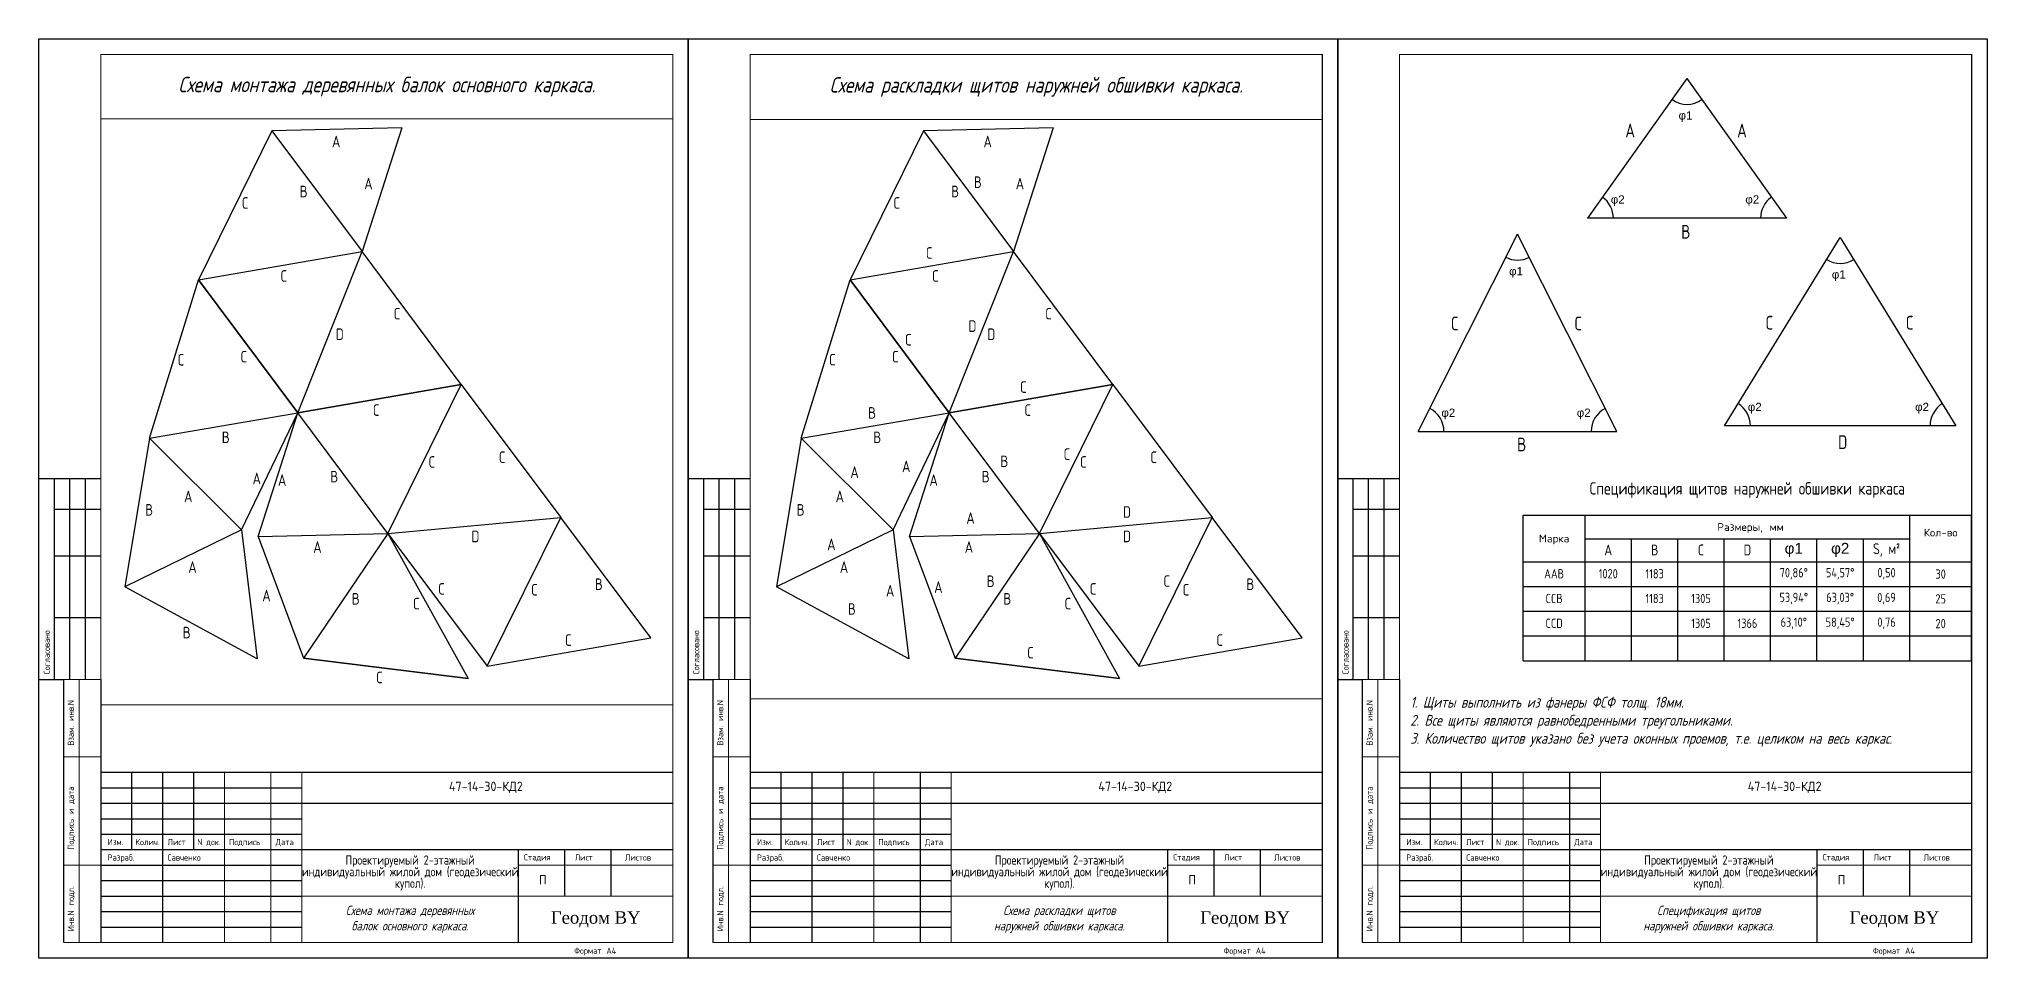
# Paper-space layout 'Планы' of a CAD drawing. Header units: millimetres. Extents: x 471 to 1101, y 123 to 420.
# The model-space entities are those that its viewports show. They can reach past a viewport. Long polylines and large blocks are cut down to what shows.
import ezdxf
from ezdxf.enums import TextEntityAlignment as Align

# ---------------------------------------------------------------- set-up
doc = ezdxf.new("R2010")
doc.units = ezdxf.units.MM
doc.layers.add('Маркировка', color=3, linetype='Continuous')
doc.layers.add('Размеры', color=4, linetype='Continuous')
doc.styles.add('FIO300', font='romant.shx', dxfattribs={"width": 0.9, "height": 300})
doc.styles.add('SPDS', font='SPDS.shx')
doc.styles.get("Standard").update_dxf_attribs({"font": 'romans.shx', "width": 0.75})
doc.styles.add('TXT200', font='TXT.shx', dxfattribs={"width": 0.9, "height": 200})
doc.styles.add('TXT250', font='txt.shx', dxfattribs={"height": 2.5})

# ---------------------------------------------------------------- blocks, each defined once
blk = doc.blocks.new('*U6')
for p, q in [((-205, 150), (-185, 150)), ((-200, 85), (-200, 150)), ((-195, 85), (-195, 150)), ((-190, 85), (-190, 150)), ((-200, 140), (-185, 140)), ((-200, 125), (-185, 125)), ((-200, 105), (-185, 105)), ((-205, 85), (-197, 85)), ((-185, 85), (-185, 0))]:
    blk.add_line(p, q)
at = {"flags": 128}
blk.add_lwpolyline([(-205, -5), (-205, 292), (5, 292), (5, -5)], close=True, dxfattribs=at)
at = {"const_width": 0.4, "flags": 128}
blk.add_lwpolyline([(-185, 0), (-185, 287), (0, 287), (0, 0)], close=True, dxfattribs=at)
for points in [[(-197, 0), (-197, 85)], [(-197, 85), (-185, 85)], [(-192, 0), (-192, 85)], [(-185, 60), (-197, 60)], [(-185, 25), (-197, 25)], [(-185, 0), (-197, 0)]]:
    blk.add_lwpolyline(points, dxfattribs=at)
at = {"style": 'TXT200', "width": 0.9}
for s, p in [('Согласовано', (-201.46, 86.72)), ('Взам. инв.N', (-193.69, 63.66)), ('Подпись и дата', (-193.69, 29.99)), ('Инв.N подл.', (-193.69, 3.66))]:
    blk.add_text(s, height=2, rotation=90, dxfattribs=at).set_placement(p)
blk.add_text('Формат A4', height=2, dxfattribs=at).set_placement((-31.92, -3.65))
blk = doc.blocks.new('*U29')
for p, q in [((-185, 50), (-120, 50)), ((-185, 45), (-120, 45)), ((-185, 40), (-120, 40)), ((-185, 25), (-120, 25)), ((-185, 20), (-120, 20)), ((-185, 15), (-120, 15)), ((-185, 10), (-120, 10)), ((-185, 5), (-120, 5))]:
    blk.add_line(p, q)
at = {"const_width": 0.4, "flags": 128}
for points in [[(0, 55), (-185, 55)], [(-185, 55), (-185, 0)], [(-175, 55), (-175, 30)], [(-165, 55), (-165, 0)], [(-155, 55), (-155, 30)], [(-145, 55), (-145, 0)], [(-130, 55), (-130, 0)], [(-120, 55), (-120, 0)], [(-120, 45), (0, 45)], [(-185, 35), (-120, 35)], [(-185, 30), (0, 30)], [(-50, 30), (-50, 0)], [(-50, 25), (0, 25)], [(-35, 30), (-35, 15)], [(-20, 30), (-20, 15)], [(-120, 15), (0, 15)]]:
    blk.add_lwpolyline(points, dxfattribs=at)
at = {"style": 'FIO300', "width": 0.9}
blk.add_text('47-14-30-КД2', height=3, dxfattribs=at).set_placement((-60.46, 48.97), align=Align.CENTER)
at = {"style": 'SPDS'}
for s, p in [('Изм.', (-182.81, 31.47)), ('Колич.', (-173.81, 31.47)), ('Лист', (-163.42, 31.47)), ('N док.', (-153.83, 31.47)), ('Подпись', (-143.55, 31.47)), ('Дата', (-128.46, 31.47)), ('Разраб.', (-182.81, 26.47)), ('Савченко', (-163.42, 26.47)), ('Стадия', (-48.18, 26.58)), ('Лист', (-31.73, 26.51)), ('Листов', (-15.52, 26.49))]:
    blk.add_text(s, height=2, dxfattribs=at).set_placement(p)
at = {"insert": (-24.95, 7.5), "char_height": 4, "width": 49.8988, "attachment_point": 5, "line_spacing_factor": 0.75, "style": 'FIO300'}
blk.add_mtext('{\\fPalatino Linotype|b0|i0|c204|p18;\\W1;Геодом \\fPalatino Linotype|b0|i0|c0|p18;BY}', dxfattribs=at)
at = {"layer": 'Defpoints', "style": 'FIO300', "width": 0.9}
blk.add_text('П', height=3, dxfattribs=at).set_placement((-42.04, 18.78), align=Align.CENTER)
at = {"layer": 'Defpoints', "insert": (-84.95, 22.5), "char_height": 3, "width": 69.8988, "attachment_point": 5, "line_spacing_factor": 0.75, "style": 'SPDS'}
blk.add_mtext('Проектируемый 2-этажный индивидуальный жилой дом (геодезический купол).', dxfattribs=at)
blk = doc.blocks.new('*U5')
at = {"color": 3, "linetype": 'ByBlock'}
for p, q in [((-145, 0), (-125, 0)), ((-145, -15), (-145, 0)), ((-125, -15), (-125, 0)), ((-125, 0), (0, 0)), ((-20, -15), (-20, 0)), ((0, -15), (0, 0)), ((-110, -15), (-110, -7.6)), ((-95, -15), (-95, -7.6)), ((-80, -15), (-80, -7.6)), ((-65, -15), (-65, -7.6)), ((-50, -15), (-50, -7.6)), ((-35, -15), (-35, -7.6)), ((-145, -15), (-125, -15)), ((-145, -47), (-145, -15)), ((-125, -47), (-125, -15)), ((-125, -15), (0, -15)), ((-110, -47), (-110, -15)), ((-95, -47), (-95, -15)), ((-80, -47), (-80, -15)), ((-65, -47), (-65, -15)), ((-50, -47), (-50, -15)), ((-35, -47), (-35, -15)), ((-20, -47), (-20, -15)), ((0, -47), (0, -15))]:
    blk.add_line(p, q, dxfattribs=at)
at = {"color": 3}
blk.add_line((-125, -7.6), (-20, -7.6), dxfattribs=at)
for p, q in [((-145, -23), (-125, -23)), ((-125, -23), (0, -23)), ((-145, -31), (-125, -31)), ((-125, -31), (0, -31)), ((-145, -39), (-125, -39)), ((-125, -39), (0, -39)), ((-145, -47), (-125, -47)), ((-125, -47), (0, -47))]:
    blk.add_line(p, q)
at = {"style": 'TXT250'}
for s, p in [('Марка', (-135, -7.5)), ('Размеры, мм', (-71.48, -3.8))]:
    blk.add_text(s, height=2.5, dxfattribs=at).set_placement(p, align=Align.MIDDLE_CENTER)
blk.add_text('Кол-во', height=2.5, dxfattribs=at).set_placement((-10, -7.6), align=Align.BOTTOM_CENTER)

msp = doc.modelspace()

# ---------------------------------------------------------------- linework, layer by layer
at = {"color": 1, "ltscale": 100}
for p, q in [((18322.1, -39.4), (17373.1, -1963.7)), ((38322.1, -39.4), (37373.1, -1963.7)), ((17373.1, -1963.7), (19487.3, -1598.1)), ((20769.9, -3318), (19487.3, -1598.1)), ((37373.1, -1963.7), (39487.3, -1598.1)), ((40769.9, -3318), (39487.3, -1598.1)), ((16737.9, -4013), (17373.1, -1963.7)), ((17373.1, -1963.7), (18655.8, -3683.6)), ((36737.9, -4013), (37373.1, -1963.7)), ((37373.1, -1963.7), (38655.8, -3683.6)), ((20769.9, -3318), (18655.8, -3683.6)), ((19820.9, -5242.2), (20769.9, -3318)), ((20769.9, -3318), (22056.4, -5035)), ((40769.9, -3318), (38655.8, -3683.6)), ((39820.9, -5242.2), (40769.9, -3318)), ((40769.9, -3318), (42056.4, -5035)), ((21107.4, -6959.2), (22056.4, -5035)), ((41107.4, -6959.2), (42056.4, -5035)), ((19820.9, -5242.2), (20859.3, -7119.7)), ((19820.9, -5242.2), (21107.4, -6959.2)), ((39820.9, -5242.2), (40859.3, -7119.7)), ((39820.9, -5242.2), (41107.4, -6959.2)), ((20859.3, -7119.7), (18730.3, -6853.9)), ((40859.3, -7119.7), (38730.3, -6853.9))]:
    msp.add_line(p, q, dxfattribs=at)
at = {"color": 5}
for p, q in [((18322.1, -39.4), (19487.3, -1598.1)), ((38322.1, -39.4), (39487.3, -1598.1)), ((16737.9, -4013), (18655.8, -3683.6)), ((19820.9, -5242.2), (18655.8, -3683.6)), ((36737.9, -4013), (38655.8, -3683.6)), ((39820.9, -5242.2), (38655.8, -3683.6)), ((16737.9, -4013), (16420.4, -5932.9)), ((36737.9, -4013), (36420.4, -5932.9)), ((23221.6, -6593.7), (22056.4, -5035)), ((43221.6, -6593.7), (42056.4, -5035)), ((19820.9, -5242.2), (18730.3, -6853.9)), ((39820.9, -5242.2), (38730.3, -6853.9)), ((18130.2, -6862.2), (16420.4, -5932.9)), ((38130.2, -6862.2), (36420.4, -5932.9))]:
    msp.add_line(p, q, dxfattribs=at)
at = {"color": 3}
for p, q in [((18655.8, -3683.6), (19487.3, -1598.1)), ((38655.8, -3683.6), (39487.3, -1598.1)), ((19820.9, -5242.2), (22056.4, -5035)), ((39820.9, -5242.2), (42056.4, -5035))]:
    msp.add_line(p, q, dxfattribs=at)
at = {"color": 1}
for p, q in [((18655.8, -3683.6), (17373.1, -1963.7)), ((38655.8, -3683.6), (37373.1, -1963.7)), ((18655.8, -3683.6), (20769.9, -3318)), ((38655.8, -3683.6), (40769.9, -3318)), ((21107.4, -6959.2), (23221.6, -6593.7)), ((41107.4, -6959.2), (43221.6, -6593.7)), ((18730.3, -6853.9), (20859.3, -7119.7)), ((38730.3, -6853.9), (40859.3, -7119.7))]:
    msp.add_line(p, q, dxfattribs=at)
at = {"color": 2}
for points in [[(20000, 0), (18322.1, -39.4)], [(20000, 0), (19487.3, -1598.1)], [(40000, 0), (38322.1, -39.4)], [(40000, 0), (39487.3, -1598.1)], [(17928.3, -5196), (18655.8, -3683.6)], [(18143, -5281.7), (18655.8, -3683.6)], [(37928.3, -5196), (38655.8, -3683.6)], [(38143, -5281.7), (38655.8, -3683.6)], [(17928.3, -5196), (16737.9, -4013)], [(37928.3, -5196), (36737.9, -4013)], [(17928.3, -5196), (16420.4, -5932.9)], [(17928.3, -5196), (18130.2, -6862.2)], [(18143, -5281.7), (19820.9, -5242.2)], [(18143, -5281.7), (18730.3, -6853.9)], [(37928.3, -5196), (36420.4, -5932.9)], [(37928.3, -5196), (38130.2, -6862.2)], [(38143, -5281.7), (39820.9, -5242.2)], [(38143, -5281.7), (38730.3, -6853.9)]]:
    msp.add_lwpolyline(points, dxfattribs=at)

# ---------------------------------------------------------------- texts
at = {"layer": 'Маркировка', "ltscale": 100, "style": 'SPDS'}
for s, p in [('А', (19097.8, -252.3)), ('А', (39097.8, -252.3)), ('В', (18679.9, -898.1)), ('А', (19515.2, -795.7)), ('В', (38679.9, -898.1)), ('В', (38973, -777.9)), ('А', (39515.2, -795.7)), ('С', (17935.1, -1046.6)), ('С', (37935.1, -1046.6)), ('С', (38356.2, -1692)), ('С', (18434.8, -1989.4)), ('С', (38434.8, -1989.4)), ('С', (19900.1, -2477.6)), ('D', (38903.5, -2638)), ('С', (39900.1, -2477.6)), ('D', (19147.1, -2742.8)), ('С', (38086.7, -2814.3)), ('D', (39147.1, -2742.8)), ('С', (17104.2, -3072.5)), ('С', (17918.2, -3033.2)), ('С', (37104.2, -3072.5)), ('С', (37918.2, -3033.2)), ('С', (39574.5, -3426)), ('С', (19630.6, -3723.5)), ('В', (37605.1, -3760.4)), ('С', (39630.6, -3723.5)), ('В', (17672.7, -4076)), ('В', (37672.7, -4076)), ('С', (20350.5, -4394.3)), ('С', (21260, -4332.6)), ('В', (39316.3, -4385.8)), ('С', (40137.1, -4293.3)), ('С', (40350.5, -4394.3)), ('С', (41260, -4332.6)), ('А', (18070.5, -4607.5)), ('А', (18398.8, -4628.4)), ('В', (19075.9, -4584.5)), ('А', (37375.8, -4526.2)), ('А', (38044.1, -4451.2)), ('А', (38398.8, -4628.4)), ('В', (39075.9, -4584.5)), ('А', (17184.8, -4839.7)), ('А', (37184.8, -4839.7)), ('В', (16681.4, -5013.5)), ('В', (36681.4, -5013.5)), ('А', (38876.2, -5119.2)), ('D', (40901.9, -5040.9)), ('D', (20901.9, -5356.2)), ('D', (40901.9, -5356.2)), ('А', (18855.7, -5494.2)), ('А', (37075.7, -5460.1)), ('А', (38855.7, -5494.2)), ('А', (17239.4, -5753.2)), ('А', (37239.4, -5753.2)), ('В', (39139.8, -5936.2)), ('С', (41429.7, -5933.6)), ('А', (18196, -6121.4)), ('В', (19354.2, -6163.4)), ('С', (20475.3, -6034.6)), ('С', (21676.8, -6045.9)), ('В', (22498.2, -5975.1)), ('А', (37836.1, -6058.9)), ('А', (38460.1, -6012.3)), ('В', (39354.2, -6163.4)), ('С', (40475.3, -6034.6)), ('С', (41676.8, -6045.9)), ('В', (42498.2, -5975.1)), ('С', (20149.6, -6225.4)), ('В', (37343.2, -6295.1)), ('С', (40149.6, -6225.4)), ('В', (17167.8, -6600.3)), ('С', (22114.7, -6696.8)), ('С', (42114.7, -6696.8)), ('С', (39666.8, -6859.6)), ('С', (19672.4, -7179.5))]:
    msp.add_text(s, height=150, dxfattribs=at).set_placement(p)

psp = doc.layouts.new('Планы')

# ---------------------------------------------------------------- linework, layer by layer
at = {"color": 2}
for points in [[(1003.96, 407.25), (971.79, 362.06)], [(1003.96, 407.25), (1036.13, 362.06)]]:
    psp.add_lwpolyline(points, dxfattribs=at)
at = {"color": 5}
for points in [[(1036.13, 362.06), (971.79, 362.06)], [(917, 293.13), (981.33, 293.13)]]:
    psp.add_lwpolyline(points, dxfattribs=at)
at = {"color": 1, "ltscale": 100}
for points in [[(917, 293.13), (949.16, 356.91)], [(981.33, 293.13), (949.16, 356.91)], [(1016.12, 295.01), (1053.53, 355.86)], [(1053.53, 355.86), (1090.95, 295.01)]]:
    psp.add_lwpolyline(points, dxfattribs=at)
at = {"color": 3}
psp.add_lwpolyline([(1090.95, 295.01), (1016.12, 295.01)], dxfattribs=at)
at = {"layer": 'Размеры', "ltscale": 100}
for centre, radius, start, end in [((1003.96, 407.08), 8.21, 233.89312, 306.10688), ((971.6, 362.01), 8.57, 0.33632, 53.71898), ((1036.13, 362.06), 8.38, 125.44547, 180), ((949.16, 356.75), 8.21, 242.71835, 297.28165), ((1053.53, 355.85), 8.37, 238.37281, 301.62719), ((917.05, 293.15), 8.32, 359.89915, 63.53013), ((981.28, 293.15), 8.32, 116.46987, 180.10085), ((1016.12, 295.01), 8.38, 0, 58.41261), ((1090.95, 295.01), 8.38, 121.58739, 180)]:
    psp.add_arc(centre, radius, start, end, dxfattribs=at)

# ---------------------------------------------------------------- block references
for name, p in [('*U6', (676, 128)), ('*U6', (886, 128)), ('*U6', (1096, 128)), ('*U5', (1096, 266.08)), ('*U29', (676, 128)), ('*U29', (886, 128)), ('*U29', (1096, 128))]:
    psp.add_blockref(name, p)

# ---------------------------------------------------------------- texts
at = {"style": 'SPDS'}
for s, insert, char_height, width, attachment_point in [('{\\Q15;Схема монтажа деревянных балок основного каркаса.}', (583.5, 404.61), 5, 185, 5), ('{\\Q15;Схема раскладки щитов наружней обшивки каркаса.}', (793.5, 404.49), 5, 185, 5), ('\\pxl1;{\\Q15;1. Щиты выполнить из фанеры ФСФ толщ. 18мм.\\P2. Все щиты являются равнобедренными треугольниками.\\P3. Количество щитов указано без учета оконных проемов, т.е. целиком на весь каркас.}', (911, 199.36), 3.5, 185, 4), ('{\\Q15;Схема монтажа деревянных\\Pбалок основного каркаса.}', (591, 135.5), 3, 70, 5), ('{\\Q15;Схема раскладки щитов\\Pнаружней обшивки каркаса.}', (801, 135.5), 3, 70, 5), ('{\\Q15;Спецификация щитов\\Pнаружней обшивки каркаса.}', (1011, 135.5), 3, 70, 5)]:
    psp.add_mtext(s, dxfattribs=dict(at, insert=insert, char_height=char_height, width=width, attachment_point=attachment_point))
at = {"ltscale": 100, "attachment_point": 5, "style": 'SPDS'}
for s, insert, char_height, width in [('Спецификация щитов наружней обшивки каркаса', (1023.5, 274.22), 4, 145), ('А', (978.5, 254.88), 3.5, 15), ('В', (993.5, 254.88), 3.5, 15), ('С', (1008.5, 254.88), 3.5, 15), ('D', (1023.5, 254.88), 3.5, 15), ('{\\fArial|b0|i0|c0|p34;φ\\fArial|b0|i0|c204|p34;1}', (1038.5, 254.88), 3.5, 15), ('{\\fArial|b0|i0|c0|p34;φ\\fArial|b0|i0|c204|p34;2}', (1053.5, 254.88), 3.5, 15), ('S, м²', (1068.5, 254.88), 3.5, 15), ('AAB', (961, 247.18), 3, 20), ('{1020}', (978.5, 247.18), 3, 15), ('{1183}', (993.5, 247.18), 3, 15), ('70,86%%D', (1038.5, 247.18), 3, 15), ('54,57%%D', (1053.5, 247.18), 3, 15), ('0,50', (1068.5, 247.18), 3, 15), ('30', (1086, 247.08), 3, 20), ('CCB', (961, 239.18), 3, 20), ('{1183}', (993.5, 239.18), 3, 15), ('{1305}', (1008.5, 239.18), 3, 15), ('53,94%%D', (1038.5, 239.18), 3, 15), ('63,03%%D', (1053.5, 239.18), 3, 15), ('0,69', (1068.5, 239.18), 3, 15), ('25', (1086, 239.08), 3, 20), ('CCD', (961, 231.18), 3, 20), ('{1305}', (1008.5, 231.18), 3, 15), ('{1366}', (1023.5, 231.18), 3, 15), ('63,10%%D', (1038.5, 231.18), 3, 15), ('58,45%%D', (1053.5, 231.18), 3, 15), ('0,76', (1068.5, 231.18), 3, 15), ('20', (1086, 231.08), 3, 20)]:
    psp.add_mtext(s, dxfattribs=dict(at, insert=insert, char_height=char_height, width=width))
at = {"layer": 'Маркировка', "ltscale": 100, "width": 0.75}
for s, p in [('А', (984.03, 388.21)), ('А', (1020.18, 388.21)), ('В', (1002.11, 355.47)), ('С', (927.72, 325.86)), ('С', (967.64, 325.86)), ('С', (1029.46, 326.08)), ('С', (1074.83, 326.08)), ('В', (949.04, 286.73)), ('D', (1052.83, 287.49))]:
    psp.add_text(s, height=4.44, dxfattribs=at).set_placement(p)
at = {"layer": 'Маркировка', "ltscale": 100, "char_height": 2.6667, "width": 10.6667, "attachment_point": 5, "style": 'SPDS'}
for s, insert in [('{\\fArial|b0|i0|c0|p34;φ\\fArial|b0|i0|c204|p34;1}', (1003.48, 394.9)), ('{\\fArial|b0|i0|c0|p34;φ\\fArial|b0|i0|c204|p34;2}', (981.57, 367.75)), ('{\\fArial|b0|i0|c0|p34;φ\\fArial|b0|i0|c204|p34;2}', (1025.07, 367.75)), ('{\\fArial|b0|i0|c0|p34;φ\\fArial|b0|i0|c204|p34;1}', (948.69, 344.57)), ('{\\fArial|b0|i0|c0|p34;φ\\fArial|b0|i0|c204|p34;1}', (1053.06, 343.51)), ('{\\fArial|b0|i0|c0|p34;φ\\fArial|b0|i0|c204|p34;2}', (1025.89, 300.7)), ('{\\fArial|b0|i0|c0|p34;φ\\fArial|b0|i0|c204|p34;2}', (1079.98, 300.7)), ('{\\fArial|b0|i0|c0|p34;φ\\fArial|b0|i0|c204|p34;2}', (926.77, 298.82)), ('{\\fArial|b0|i0|c0|p34;φ\\fArial|b0|i0|c204|p34;2}', (970.57, 298.82))]:
    psp.add_mtext(s, dxfattribs=dict(at, insert=insert))

# ---------------------------------------------------------------- viewports
at = {"layer": 'Defpoints', "ltscale": 100, "view_target_point": (19807.66, -3394.08)}
psp.add_viewport(center=(583.5, 299.51), size=(185, 189.4), view_center_point=(0, -276.91), view_height=7576.016, dxfattribs=at)
at = {"layer": 'Defpoints', "ltscale": 100, "view_target_point": (-1435.34, -4101.24)}
vp = psp.add_viewport(center=(793.5, 300.35), size=(185, 187.253), view_center_point=(41215.14, 463.73), view_height=7490.1, status=3, dxfattribs=at)
vp.frozen_layers = ['Размеры']

doc.saveas('drawing.dxf')
